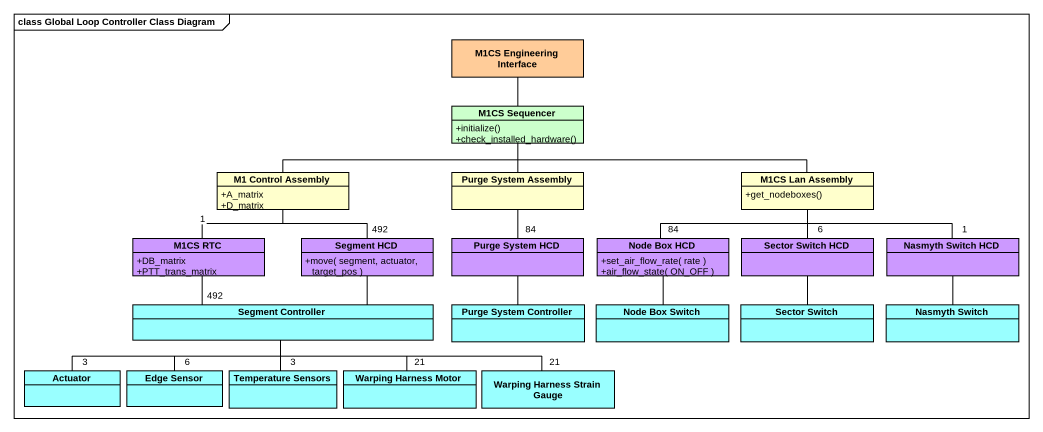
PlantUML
@startuml
mainframe class Global Loop Controller Class Diagram
hide circle
hide empty members
skinparam classAttributeIconSize 0
class "M1CS Engineering Interface" as M1CS_Engineering_Interface #FFCC99
class "M1CS Sequencer" as M1CS_Sequencer #CCFFCC {
  +initialize()
  +check_installed_hardware()
}
class "M1 Control Assembly" as M1_Control_Assembly #FFFFCC {
  +A_matrix
  +D_matrix
}
class "Purge System Assembly" as Purge_System_Assembly #FFFFCC
class "M1CS Lan Assembly" as M1CS_Lan_Assembly #FFFFCC {
  +get_nodeboxes()
}
class "M1CS RTC" as M1CS_RTC #CC99FF {
  +DB_matrix
  +PTT_trans_matrix
}
class "Segment HCD" as Segment_HCD #CC99FF {
  +move( segment, actuator, target_pos )
}
class "Purge System HCD" as Purge_System_HCD #CC99FF
class "Node Box HCD" as Node_Box_HCD #CC99FF {
  +set_air_flow_rate( rate )
  +air_flow_state( ON_OFF )
}
class "Sector Switch HCD" as Sector_Switch_HCD #CC99FF
class "Nasmyth Switch HCD" as Nasmyth_Switch_HCD #CC99FF
class "Segment Controller" as Segment_Controller #99FFFF
class "Purge System Controller" as Purge_System_Controller #99FFFF
class "Node Box Switch" as Node_Box_Switch #99FFFF
class "Sector Switch" as Sector_Switch #99FFFF
class "Nasmyth Switch" as Nasmyth_Switch #99FFFF
class Actuator #99FFFF
class "Edge Sensor" as Edge_Sensor #99FFFF
class "Temperature Sensors" as Temperature_Sensors #99FFFF
class "Warping Harness Motor" as Warping_Harness_Motor #99FFFF
class "Warping Harness Strain Gauge" as Warping_Harness_Strain_Gauge #99FFFF
M1CS_Sequencer -up- M1CS_Engineering_Interface
M1CS_Sequencer -left- M1_Control_Assembly
M1CS_Sequencer -- Purge_System_Assembly
M1CS_Sequencer -right- M1CS_Lan_Assembly
M1_Control_Assembly -- "1" M1CS_RTC
M1_Control_Assembly -- "492" Segment_HCD
Purge_System_Assembly -- "84" Purge_System_HCD
M1CS_Lan_Assembly -left- "84" Node_Box_HCD
M1CS_Lan_Assembly -- "6" Sector_Switch_HCD
M1CS_Lan_Assembly -right- "1" Nasmyth_Switch_HCD
M1CS_RTC -- "492" Segment_Controller
Segment_HCD -- Segment_Controller
Purge_System_HCD -- Purge_System_Controller
Node_Box_HCD -- Node_Box_Switch
Sector_Switch_HCD -- Sector_Switch
Nasmyth_Switch_HCD -- Nasmyth_Switch
Segment_Controller -left- "3" Actuator
Segment_Controller -- "6" Edge_Sensor
Segment_Controller -- "3" Temperature_Sensors
Segment_Controller -right- "21" Warping_Harness_Motor
Segment_Controller -right- "21" Warping_Harness_Strain_Gauge
@enduml
